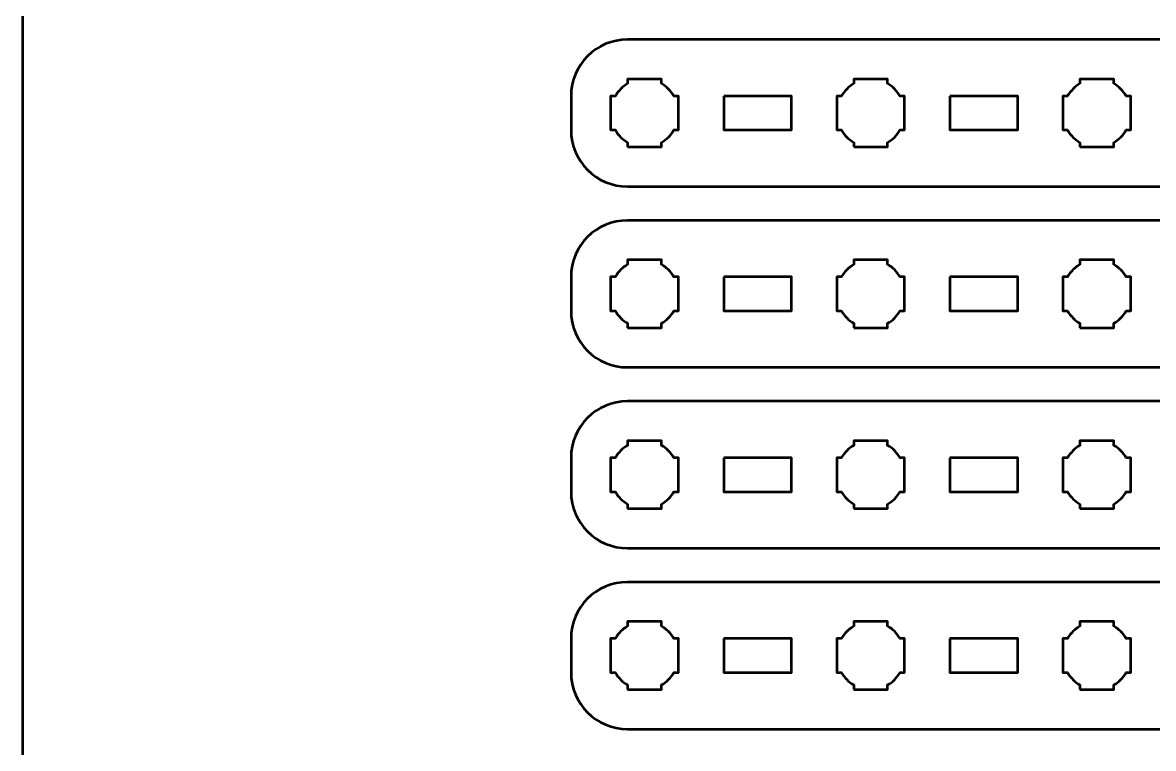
# Model space of a CAD drawing. Header units: centimetres. Extents: x -21 to 0, y -29.7 to 0.
# Drawn here: x -21 to -11, y -23.27 to -16.85 of the extents above; entities that cross this region are included whole.
import ezdxf

# ---------------------------------------------------------------- set-up
doc = ezdxf.new("R2010")
doc.units = ezdxf.units.CM
doc.header["$MEASUREMENT"] = 0
doc.layers.add('Layer 1', color=7, linetype='Continuous')

msp = doc.modelspace()

# ---------------------------------------------------------------- linework, layer by layer
at = {"layer": 'Layer 1', "color": 1, "lineweight": 53}
msp.add_open_spline([(-21.00003, -29.19995), (-21.00003, -29.19995), (-21.00003, -5.89992), (-21.00003, -5.89992), (-21.00003, -5.89992), (-21.00003, -5.81709), (-20.93286, -5.74992), (-20.85003, -5.74992), (-20.85003, -5.74992), (-20.7672, -5.74992), (-20.70003, -5.68275), (-20.70003, -5.59992), (-20.70003, -5.59992), (-20.70003, -5.51709), (-20.7672, -5.44992), (-20.85003, -5.44992), (-20.85003, -5.44992), (-20.93286, -5.44992), (-21.00003, -5.38275), (-21.00003, -5.29992), (-21.00003, -5.29992), (-21.00003, -5.21709), (-20.93286, -5.14992), (-20.85003, -5.14992), (-20.85003, -5.14992), (-20.7672, -5.14992), (-20.70003, -5.08275), (-20.70003, -4.99992), (-20.70003, -4.99992), (-20.70003, -4.91709), (-20.7672, -4.84992), (-20.85003, -4.84992), (-20.85003, -4.84992), (-20.93286, -4.84992), (-21.00003, -4.78275), (-21.00003, -4.69992), (-21.00003, -4.69992), (-21.00003, -4.61709), (-20.93286, -4.54992), (-20.85003, -4.54992), (-20.85003, -4.54992), (-20.7672, -4.54992), (-20.70003, -4.48275), (-20.70003, -4.39992), (-20.70003, -4.39992), (-20.70003, -4.31709), (-20.7672, -4.24992), (-20.85003, -4.24992), (-20.85003, -4.24992), (-20.93286, -4.24992), (-21.00003, -4.18275), (-21.00003, -4.09992), (-21.00003, -4.09992), (-21.00003, -4.01709), (-20.93286, -3.94992), (-20.85003, -3.94992), (-20.85003, -3.94992), (-20.7672, -3.94992), (-20.70003, -3.88275), (-20.70003, -3.79992), (-20.70003, -3.79992), (-20.70003, -3.71709), (-20.7672, -3.64992), (-20.85003, -3.64992), (-20.85003, -3.64992), (-20.93286, -3.64992), (-21.00003, -3.58275), (-21.00003, -3.49992), (-21.00003, -3.49992), (-21.00003, -3.41709), (-20.93286, -3.34992), (-20.85003, -3.34992), (-20.85003, -3.34992), (-20.7672, -3.34992), (-20.70003, -3.28275), (-20.70003, -3.19992), (-20.70003, -3.19992), (-20.70003, -3.11709), (-20.7672, -3.04992), (-20.85003, -3.04992), (-20.85003, -3.04992), (-20.93286, -3.04992), (-21.00003, -2.98275), (-21.00003, -2.89992), (-21.00003, -2.89992), (-21.00003, -2.81709), (-20.93286, -2.74992), (-20.85003, -2.74992), (-20.85003, -2.74992), (-20.7672, -2.74992), (-20.70003, -2.68275), (-20.70003, -2.59992), (-20.70003, -2.59992), (-20.70003, -2.51709), (-20.7672, -2.44992), (-20.85003, -2.44992), (-20.85003, -2.44992), (-20.93286, -2.44992), (-21.00003, -2.38275), (-21.00003, -2.29992), (-21.00003, -2.29992), (-21.00003, -2.21709), (-20.93286, -2.14992), (-20.85003, -2.14992), (-20.85003, -2.14992), (-20.7672, -2.14992), (-20.70003, -2.08275), (-20.70003, -1.99992), (-20.70003, -1.99992), (-20.70003, -1.91709), (-20.7672, -1.84992), (-20.85003, -1.84992), (-20.85003, -1.84992), (-20.93286, -1.84992), (-21.00003, -1.78275), (-21.00003, -1.69992), (-21.00003, -1.69992), (-21.00003, -1.61709), (-20.93286, -1.54992), (-20.85003, -1.54992), (-20.85003, -1.54992), (-20.7672, -1.54992), (-20.70003, -1.48275), (-20.70003, -1.39992), (-20.70003, -1.39992), (-20.70003, -1.31709), (-20.7672, -1.24992), (-20.85003, -1.24992), (-20.85003, -1.24992), (-20.93286, -1.24992), (-21.00003, -1.18275), (-21.00003, -1.09992), (-21.00003, -1.09992), (-21.00003, -1.09992), (-21.00003, -0.49992), (-21.00003, -0.49992), (-21.00003, -0.49992), (-21.00003, -0.22295), (-20.77694, 0.00004), (-20.49994, 0.00004), (-20.49994, 0.00004), (-20.49994, 0.00004), (-0.50008, 0.00004), (-0.50008, 0.00004), (-0.50008, 0.00004), (-0.22294, 0.00004), (0.00002, -0.22295), (0.00002, -0.49992), (0.00002, -0.49992), (0.00002, -0.49992), (0.00002, -29.19995), (0.00002, -29.19995), (0.00002, -29.19995), (0.00002, -29.47695), (-0.22294, -29.70004), (-0.50008, -29.70004), (-0.50008, -29.70004), (-0.50008, -29.70004), (-20.49994, -29.70004), (-20.49994, -29.70004), (-20.49994, -29.70004), (-20.77694, -29.70004), (-21.00003, -29.47695), (-21.00003, -29.19995)], degree=3, knots=[0, 0, 0, 0, 0.02439024, 0.02439024, 0.02439024, 0.02439024, 0.04878049, 0.04878049, 0.04878049, 0.04878049, 0.07317073, 0.07317073, 0.07317073, 0.07317073, 0.09756098, 0.09756098, 0.09756098, 0.09756098, 0.12195122, 0.12195122, 0.12195122, 0.12195122, 0.14634146, 0.14634146, 0.14634146, 0.14634146, 0.17073171, 0.17073171, 0.17073171, 0.17073171, 0.19512195, 0.19512195, 0.19512195, 0.19512195, 0.2195122, 0.2195122, 0.2195122, 0.2195122, 0.24390244, 0.24390244, 0.24390244, 0.24390244, 0.26829268, 0.26829268, 0.26829268, 0.26829268, 0.29268293, 0.29268293, 0.29268293, 0.29268293, 0.31707317, 0.31707317, 0.31707317, 0.31707317, 0.34146341, 0.34146341, 0.34146341, 0.34146341, 0.36585366, 0.36585366, 0.36585366, 0.36585366, 0.3902439, 0.3902439, 0.3902439, 0.3902439, 0.41463415, 0.41463415, 0.41463415, 0.41463415, 0.43902439, 0.43902439, 0.43902439, 0.43902439, 0.46341463, 0.46341463, 0.46341463, 0.46341463, 0.48780488, 0.48780488, 0.48780488, 0.48780488, 0.51219512, 0.51219512, 0.51219512, 0.51219512, 0.53658537, 0.53658537, 0.53658537, 0.53658537, 0.56097561, 0.56097561, 0.56097561, 0.56097561, 0.58536585, 0.58536585, 0.58536585, 0.58536585, 0.6097561, 0.6097561, 0.6097561, 0.6097561, 0.63414634, 0.63414634, 0.63414634, 0.63414634, 0.65853659, 0.65853659, 0.65853659, 0.65853659, 0.68292683, 0.68292683, 0.68292683, 0.68292683, 0.70731707, 0.70731707, 0.70731707, 0.70731707, 0.73170732, 0.73170732, 0.73170732, 0.73170732, 0.75609756, 0.75609756, 0.75609756, 0.75609756, 0.7804878, 0.7804878, 0.7804878, 0.7804878, 0.80487805, 0.80487805, 0.80487805, 0.80487805, 0.82926829, 0.82926829, 0.82926829, 0.82926829, 0.85365854, 0.85365854, 0.85365854, 0.85365854, 0.87804878, 0.87804878, 0.87804878, 0.87804878, 0.90243902, 0.90243902, 0.90243902, 0.90243902, 0.92682927, 0.92682927, 0.92682927, 0.92682927, 0.95121951, 0.95121951, 0.95121951, 0.95121951, 0.97560976, 0.97560976, 0.97560976, 0.97560976, 1, 1, 1, 1], dxfattribs=at)
at = {"layer": 'Layer 1', "color": 3, "lineweight": 53}
for points in [[(-15.64994, -17), (-15.64994, -17), (-1.35006, -17), (-1.35006, -17), (-1.35006, -17), (-1.07292, -17), (-0.84996, -17.22309), (-0.84996, -17.50009), (-0.84996, -17.50009), (-0.84996, -17.50009), (-0.84996, -17.8001), (-0.84996, -17.8001), (-0.84996, -17.8001), (-0.84996, -18.07706), (-1.07292, -18.30002), (-1.35006, -18.30002), (-1.35006, -18.30002), (-1.35006, -18.30002), (-15.64994, -18.30002), (-15.64994, -18.30002), (-15.64994, -18.30002), (-15.92694, -18.30002), (-16.15004, -18.07706), (-16.15004, -17.8001), (-16.15004, -17.8001), (-16.15004, -17.8001), (-16.15004, -17.50009), (-16.15004, -17.50009), (-16.15004, -17.50009), (-16.15004, -17.22309), (-15.92694, -17), (-15.64994, -17)], [(-15.64994, -18.6), (-15.64994, -18.6), (-1.35006, -18.6), (-1.35006, -18.6), (-1.35006, -18.6), (-1.07292, -18.6), (-0.84996, -18.82309), (-0.84996, -19.10009), (-0.84996, -19.10009), (-0.84996, -19.10009), (-0.84996, -19.4001), (-0.84996, -19.4001), (-0.84996, -19.4001), (-0.84996, -19.67706), (-1.07292, -19.90002), (-1.35006, -19.90002), (-1.35006, -19.90002), (-1.35006, -19.90002), (-15.64994, -19.90002), (-15.64994, -19.90002), (-15.64994, -19.90002), (-15.92694, -19.90002), (-16.15004, -19.67706), (-16.15004, -19.4001), (-16.15004, -19.4001), (-16.15004, -19.4001), (-16.15004, -19.10009), (-16.15004, -19.10009), (-16.15004, -19.10009), (-16.15004, -18.82309), (-15.92694, -18.6), (-15.64994, -18.6)], [(-15.64994, -20.2), (-15.64994, -20.2), (-1.35006, -20.2), (-1.35006, -20.2), (-1.35006, -20.2), (-1.07292, -20.2), (-0.84996, -20.42309), (-0.84996, -20.70009), (-0.84996, -20.70009), (-0.84996, -20.70009), (-0.84996, -21.0001), (-0.84996, -21.0001), (-0.84996, -21.0001), (-0.84996, -21.27706), (-1.07292, -21.50002), (-1.35006, -21.50002), (-1.35006, -21.50002), (-1.35006, -21.50002), (-15.64994, -21.50002), (-15.64994, -21.50002), (-15.64994, -21.50002), (-15.92694, -21.50002), (-16.15004, -21.27706), (-16.15004, -21.0001), (-16.15004, -21.0001), (-16.15004, -21.0001), (-16.15004, -20.70009), (-16.15004, -20.70009), (-16.15004, -20.70009), (-16.15004, -20.42309), (-15.92694, -20.2), (-15.64994, -20.2)], [(-15.64994, -21.8), (-15.64994, -21.8), (-1.35006, -21.8), (-1.35006, -21.8), (-1.35006, -21.8), (-1.07292, -21.8), (-0.84996, -22.02309), (-0.84996, -22.30009), (-0.84996, -22.30009), (-0.84996, -22.30009), (-0.84996, -22.6001), (-0.84996, -22.6001), (-0.84996, -22.6001), (-0.84996, -22.87706), (-1.07292, -23.10002), (-1.35006, -23.10002), (-1.35006, -23.10002), (-1.35006, -23.10002), (-15.64994, -23.10002), (-15.64994, -23.10002), (-15.64994, -23.10002), (-15.92694, -23.10002), (-16.15004, -22.87706), (-16.15004, -22.6001), (-16.15004, -22.6001), (-16.15004, -22.6001), (-16.15004, -22.30009), (-16.15004, -22.30009), (-16.15004, -22.30009), (-16.15004, -22.02309), (-15.92694, -21.8), (-15.64994, -21.8)]]:
    msp.add_open_spline(points, degree=3, knots=[0, 0, 0, 0, 0.125, 0.125, 0.125, 0.125, 0.25, 0.25, 0.25, 0.25, 0.375, 0.375, 0.375, 0.375, 0.5, 0.5, 0.5, 0.5, 0.625, 0.625, 0.625, 0.625, 0.75, 0.75, 0.75, 0.75, 0.875, 0.875, 0.875, 0.875, 1, 1, 1, 1], dxfattribs=at)
at = {"layer": 'Layer 1', "lineweight": 53}
for points, knots in [([(-15.64994, -17.95003), (-15.64994, -17.95003), (-15.64994, -17.90992), (-15.64994, -17.90992), (-15.64994, -17.90992), (-15.69555, -17.8836), (-15.73348, -17.84557), (-15.7598, -17.8001), (-15.7598, -17.8001), (-15.7598, -17.8001), (-15.80001, -17.8001), (-15.80001, -17.8001), (-15.80001, -17.8001), (-15.80001, -17.8001), (-15.80001, -17.65002), (-15.80001, -17.65002), (-15.80001, -17.65002), (-15.80001, -17.65002), (-15.80001, -17.50009), (-15.80001, -17.50009), (-15.80001, -17.50009), (-15.80001, -17.50009), (-15.7598, -17.50009), (-15.7598, -17.50009), (-15.7598, -17.50009), (-15.73348, -17.45448), (-15.69555, -17.41656), (-15.64994, -17.39024), (-15.64994, -17.39024), (-15.64994, -17.39024), (-15.64994, -17.35002), (-15.64994, -17.35002), (-15.64994, -17.35002), (-15.64994, -17.35002), (-15.50001, -17.35002), (-15.50001, -17.35002), (-15.50001, -17.35002), (-15.50001, -17.35002), (-15.34994, -17.35002), (-15.34994, -17.35002), (-15.34994, -17.35002), (-15.34994, -17.35002), (-15.34994, -17.39024), (-15.34994, -17.39024), (-15.34994, -17.39024), (-15.30447, -17.41656), (-15.26644, -17.45448), (-15.24012, -17.50009), (-15.24012, -17.50009), (-15.24012, -17.50009), (-15.20001, -17.50009), (-15.20001, -17.50009), (-15.20001, -17.50009), (-15.20001, -17.50009), (-15.20001, -17.65002), (-15.20001, -17.65002), (-15.20001, -17.65002), (-15.20001, -17.65002), (-15.20001, -17.8001), (-15.20001, -17.8001), (-15.20001, -17.8001), (-15.20001, -17.8001), (-15.24012, -17.8001), (-15.24012, -17.8001), (-15.24012, -17.8001), (-15.26644, -17.84557), (-15.30447, -17.8836), (-15.34994, -17.90992), (-15.34994, -17.90992), (-15.34994, -17.90992), (-15.34994, -17.95003), (-15.34994, -17.95003), (-15.34994, -17.95003), (-15.34994, -17.95003), (-15.50001, -17.95003), (-15.50001, -17.95003), (-15.50001, -17.95003), (-15.50001, -17.95003), (-15.64994, -17.95003), (-15.64994, -17.95003)], [0, 0, 0, 0, 0.05, 0.05, 0.05, 0.05, 0.1, 0.1, 0.1, 0.1, 0.15, 0.15, 0.15, 0.15, 0.2, 0.2, 0.2, 0.2, 0.25, 0.25, 0.25, 0.25, 0.3, 0.3, 0.3, 0.3, 0.35, 0.35, 0.35, 0.35, 0.4, 0.4, 0.4, 0.4, 0.45, 0.45, 0.45, 0.45, 0.5, 0.5, 0.5, 0.5, 0.55, 0.55, 0.55, 0.55, 0.6, 0.6, 0.6, 0.6, 0.65, 0.65, 0.65, 0.65, 0.7, 0.7, 0.7, 0.7, 0.75, 0.75, 0.75, 0.75, 0.8, 0.8, 0.8, 0.8, 0.85, 0.85, 0.85, 0.85, 0.9, 0.9, 0.9, 0.9, 0.95, 0.95, 0.95, 0.95, 1, 1, 1, 1]), ([(-13.65001, -17.95003), (-13.65001, -17.95003), (-13.65001, -17.90992), (-13.65001, -17.90992), (-13.65001, -17.90992), (-13.69548, -17.8836), (-13.73351, -17.84557), (-13.75983, -17.8001), (-13.75983, -17.8001), (-13.75983, -17.8001), (-13.79994, -17.8001), (-13.79994, -17.8001), (-13.79994, -17.8001), (-13.79994, -17.8001), (-13.79994, -17.65002), (-13.79994, -17.65002), (-13.79994, -17.65002), (-13.79994, -17.65002), (-13.79994, -17.50009), (-13.79994, -17.50009), (-13.79994, -17.50009), (-13.79994, -17.50009), (-13.75983, -17.50009), (-13.75983, -17.50009), (-13.75983, -17.50009), (-13.73351, -17.45448), (-13.69548, -17.41656), (-13.65001, -17.39024), (-13.65001, -17.39024), (-13.65001, -17.39024), (-13.65001, -17.35002), (-13.65001, -17.35002), (-13.65001, -17.35002), (-13.65001, -17.35002), (-13.49994, -17.35002), (-13.49994, -17.35002), (-13.49994, -17.35002), (-13.49994, -17.35002), (-13.35001, -17.35002), (-13.35001, -17.35002), (-13.35001, -17.35002), (-13.35001, -17.35002), (-13.35001, -17.39024), (-13.35001, -17.39024), (-13.35001, -17.39024), (-13.30453, -17.41656), (-13.2665, -17.45448), (-13.24019, -17.50009), (-13.24019, -17.50009), (-13.24019, -17.50009), (-13.19993, -17.50009), (-13.19993, -17.50009), (-13.19993, -17.50009), (-13.19993, -17.50009), (-13.19993, -17.65002), (-13.19993, -17.65002), (-13.19993, -17.65002), (-13.19993, -17.65002), (-13.19993, -17.8001), (-13.19993, -17.8001), (-13.19993, -17.8001), (-13.19993, -17.8001), (-13.24019, -17.8001), (-13.24019, -17.8001), (-13.24019, -17.8001), (-13.2665, -17.84557), (-13.30453, -17.8836), (-13.35001, -17.90992), (-13.35001, -17.90992), (-13.35001, -17.90992), (-13.35001, -17.95003), (-13.35001, -17.95003), (-13.35001, -17.95003), (-13.35001, -17.95003), (-13.49994, -17.95003), (-13.49994, -17.95003), (-13.49994, -17.95003), (-13.49994, -17.95003), (-13.65001, -17.95003), (-13.65001, -17.95003)], [0, 0, 0, 0, 0.05, 0.05, 0.05, 0.05, 0.1, 0.1, 0.1, 0.1, 0.15, 0.15, 0.15, 0.15, 0.2, 0.2, 0.2, 0.2, 0.25, 0.25, 0.25, 0.25, 0.3, 0.3, 0.3, 0.3, 0.35, 0.35, 0.35, 0.35, 0.4, 0.4, 0.4, 0.4, 0.45, 0.45, 0.45, 0.45, 0.5, 0.5, 0.5, 0.5, 0.55, 0.55, 0.55, 0.55, 0.6, 0.6, 0.6, 0.6, 0.65, 0.65, 0.65, 0.65, 0.7, 0.7, 0.7, 0.7, 0.75, 0.75, 0.75, 0.75, 0.8, 0.8, 0.8, 0.8, 0.85, 0.85, 0.85, 0.85, 0.9, 0.9, 0.9, 0.9, 0.95, 0.95, 0.95, 0.95, 1, 1, 1, 1]), ([(-11.65008, -17.95003), (-11.65008, -17.95003), (-11.65008, -17.90992), (-11.65008, -17.90992), (-11.65008, -17.90992), (-11.69555, -17.8836), (-11.73344, -17.84557), (-11.7599, -17.8001), (-11.7599, -17.8001), (-11.7599, -17.8001), (-11.80001, -17.8001), (-11.80001, -17.8001), (-11.80001, -17.8001), (-11.80001, -17.8001), (-11.80001, -17.65002), (-11.80001, -17.65002), (-11.80001, -17.65002), (-11.80001, -17.65002), (-11.80001, -17.50009), (-11.80001, -17.50009), (-11.80001, -17.50009), (-11.80001, -17.50009), (-11.7599, -17.50009), (-11.7599, -17.50009), (-11.7599, -17.50009), (-11.73344, -17.45448), (-11.69555, -17.41656), (-11.65008, -17.39024), (-11.65008, -17.39024), (-11.65008, -17.39024), (-11.65008, -17.35002), (-11.65008, -17.35002), (-11.65008, -17.35002), (-11.65008, -17.35002), (-11.5, -17.35002), (-11.5, -17.35002), (-11.5, -17.35002), (-11.5, -17.35002), (-11.35007, -17.35002), (-11.35007, -17.35002), (-11.35007, -17.35002), (-11.35007, -17.35002), (-11.35007, -17.39024), (-11.35007, -17.39024), (-11.35007, -17.39024), (-11.30446, -17.41656), (-11.26654, -17.45448), (-11.24022, -17.50009), (-11.24022, -17.50009), (-11.24022, -17.50009), (-11.2, -17.50009), (-11.2, -17.50009), (-11.2, -17.50009), (-11.2, -17.50009), (-11.2, -17.65002), (-11.2, -17.65002), (-11.2, -17.65002), (-11.2, -17.65002), (-11.2, -17.8001), (-11.2, -17.8001), (-11.2, -17.8001), (-11.2, -17.8001), (-11.24022, -17.8001), (-11.24022, -17.8001), (-11.24022, -17.8001), (-11.26654, -17.84557), (-11.30446, -17.8836), (-11.35007, -17.90992), (-11.35007, -17.90992), (-11.35007, -17.90992), (-11.35007, -17.95003), (-11.35007, -17.95003), (-11.35007, -17.95003), (-11.35007, -17.95003), (-11.5, -17.95003), (-11.5, -17.95003), (-11.5, -17.95003), (-11.5, -17.95003), (-11.65008, -17.95003), (-11.65008, -17.95003)], [0, 0, 0, 0, 0.05, 0.05, 0.05, 0.05, 0.1, 0.1, 0.1, 0.1, 0.15, 0.15, 0.15, 0.15, 0.2, 0.2, 0.2, 0.2, 0.25, 0.25, 0.25, 0.25, 0.3, 0.3, 0.3, 0.3, 0.35, 0.35, 0.35, 0.35, 0.4, 0.4, 0.4, 0.4, 0.45, 0.45, 0.45, 0.45, 0.5, 0.5, 0.5, 0.5, 0.55, 0.55, 0.55, 0.55, 0.6, 0.6, 0.6, 0.6, 0.65, 0.65, 0.65, 0.65, 0.7, 0.7, 0.7, 0.7, 0.75, 0.75, 0.75, 0.75, 0.8, 0.8, 0.8, 0.8, 0.85, 0.85, 0.85, 0.85, 0.9, 0.9, 0.9, 0.9, 0.95, 0.95, 0.95, 0.95, 1, 1, 1, 1]), ([(-14.79999, -17.50009), (-14.79999, -17.50009), (-14.19999, -17.50009), (-14.19999, -17.50009), (-14.19999, -17.50009), (-14.19999, -17.50009), (-14.19999, -17.8001), (-14.19999, -17.8001), (-14.19999, -17.8001), (-14.19999, -17.8001), (-14.79999, -17.8001), (-14.79999, -17.8001), (-14.79999, -17.8001), (-14.79999, -17.8001), (-14.79999, -17.50009), (-14.79999, -17.50009)], [0, 0, 0, 0, 0.25, 0.25, 0.25, 0.25, 0.5, 0.5, 0.5, 0.5, 0.75, 0.75, 0.75, 0.75, 1, 1, 1, 1]), ([(-12.80003, -17.50009), (-12.80003, -17.50009), (-12.20002, -17.50009), (-12.20002, -17.50009), (-12.20002, -17.50009), (-12.20002, -17.50009), (-12.20002, -17.8001), (-12.20002, -17.8001), (-12.20002, -17.8001), (-12.20002, -17.8001), (-12.80003, -17.8001), (-12.80003, -17.8001), (-12.80003, -17.8001), (-12.80003, -17.8001), (-12.80003, -17.50009), (-12.80003, -17.50009)], [0, 0, 0, 0, 0.25, 0.25, 0.25, 0.25, 0.5, 0.5, 0.5, 0.5, 0.75, 0.75, 0.75, 0.75, 1, 1, 1, 1]), ([(-15.64994, -19.55003), (-15.64994, -19.55003), (-15.64994, -19.50992), (-15.64994, -19.50992), (-15.64994, -19.50992), (-15.69555, -19.4836), (-15.73348, -19.44557), (-15.7598, -19.4001), (-15.7598, -19.4001), (-15.7598, -19.4001), (-15.80001, -19.4001), (-15.80001, -19.4001), (-15.80001, -19.4001), (-15.80001, -19.4001), (-15.80001, -19.25002), (-15.80001, -19.25002), (-15.80001, -19.25002), (-15.80001, -19.25002), (-15.80001, -19.10009), (-15.80001, -19.10009), (-15.80001, -19.10009), (-15.80001, -19.10009), (-15.7598, -19.10009), (-15.7598, -19.10009), (-15.7598, -19.10009), (-15.73348, -19.05448), (-15.69555, -19.01656), (-15.64994, -18.99024), (-15.64994, -18.99024), (-15.64994, -18.99024), (-15.64994, -18.95002), (-15.64994, -18.95002), (-15.64994, -18.95002), (-15.64994, -18.95002), (-15.50001, -18.95002), (-15.50001, -18.95002), (-15.50001, -18.95002), (-15.50001, -18.95002), (-15.34994, -18.95002), (-15.34994, -18.95002), (-15.34994, -18.95002), (-15.34994, -18.95002), (-15.34994, -18.99024), (-15.34994, -18.99024), (-15.34994, -18.99024), (-15.30447, -19.01656), (-15.26644, -19.05448), (-15.24012, -19.10009), (-15.24012, -19.10009), (-15.24012, -19.10009), (-15.20001, -19.10009), (-15.20001, -19.10009), (-15.20001, -19.10009), (-15.20001, -19.10009), (-15.20001, -19.25002), (-15.20001, -19.25002), (-15.20001, -19.25002), (-15.20001, -19.25002), (-15.20001, -19.4001), (-15.20001, -19.4001), (-15.20001, -19.4001), (-15.20001, -19.4001), (-15.24012, -19.4001), (-15.24012, -19.4001), (-15.24012, -19.4001), (-15.26644, -19.44557), (-15.30447, -19.4836), (-15.34994, -19.50992), (-15.34994, -19.50992), (-15.34994, -19.50992), (-15.34994, -19.55003), (-15.34994, -19.55003), (-15.34994, -19.55003), (-15.34994, -19.55003), (-15.50001, -19.55003), (-15.50001, -19.55003), (-15.50001, -19.55003), (-15.50001, -19.55003), (-15.64994, -19.55003), (-15.64994, -19.55003)], [0, 0, 0, 0, 0.05, 0.05, 0.05, 0.05, 0.1, 0.1, 0.1, 0.1, 0.15, 0.15, 0.15, 0.15, 0.2, 0.2, 0.2, 0.2, 0.25, 0.25, 0.25, 0.25, 0.3, 0.3, 0.3, 0.3, 0.35, 0.35, 0.35, 0.35, 0.4, 0.4, 0.4, 0.4, 0.45, 0.45, 0.45, 0.45, 0.5, 0.5, 0.5, 0.5, 0.55, 0.55, 0.55, 0.55, 0.6, 0.6, 0.6, 0.6, 0.65, 0.65, 0.65, 0.65, 0.7, 0.7, 0.7, 0.7, 0.75, 0.75, 0.75, 0.75, 0.8, 0.8, 0.8, 0.8, 0.85, 0.85, 0.85, 0.85, 0.9, 0.9, 0.9, 0.9, 0.95, 0.95, 0.95, 0.95, 1, 1, 1, 1]), ([(-13.65001, -19.55003), (-13.65001, -19.55003), (-13.65001, -19.50992), (-13.65001, -19.50992), (-13.65001, -19.50992), (-13.69548, -19.4836), (-13.73351, -19.44557), (-13.75983, -19.4001), (-13.75983, -19.4001), (-13.75983, -19.4001), (-13.79994, -19.4001), (-13.79994, -19.4001), (-13.79994, -19.4001), (-13.79994, -19.4001), (-13.79994, -19.25002), (-13.79994, -19.25002), (-13.79994, -19.25002), (-13.79994, -19.25002), (-13.79994, -19.10009), (-13.79994, -19.10009), (-13.79994, -19.10009), (-13.79994, -19.10009), (-13.75983, -19.10009), (-13.75983, -19.10009), (-13.75983, -19.10009), (-13.73351, -19.05448), (-13.69548, -19.01656), (-13.65001, -18.99024), (-13.65001, -18.99024), (-13.65001, -18.99024), (-13.65001, -18.95002), (-13.65001, -18.95002), (-13.65001, -18.95002), (-13.65001, -18.95002), (-13.49994, -18.95002), (-13.49994, -18.95002), (-13.49994, -18.95002), (-13.49994, -18.95002), (-13.35001, -18.95002), (-13.35001, -18.95002), (-13.35001, -18.95002), (-13.35001, -18.95002), (-13.35001, -18.99024), (-13.35001, -18.99024), (-13.35001, -18.99024), (-13.30453, -19.01656), (-13.2665, -19.05448), (-13.24019, -19.10009), (-13.24019, -19.10009), (-13.24019, -19.10009), (-13.19993, -19.10009), (-13.19993, -19.10009), (-13.19993, -19.10009), (-13.19993, -19.10009), (-13.19993, -19.25002), (-13.19993, -19.25002), (-13.19993, -19.25002), (-13.19993, -19.25002), (-13.19993, -19.4001), (-13.19993, -19.4001), (-13.19993, -19.4001), (-13.19993, -19.4001), (-13.24019, -19.4001), (-13.24019, -19.4001), (-13.24019, -19.4001), (-13.2665, -19.44557), (-13.30453, -19.4836), (-13.35001, -19.50992), (-13.35001, -19.50992), (-13.35001, -19.50992), (-13.35001, -19.55003), (-13.35001, -19.55003), (-13.35001, -19.55003), (-13.35001, -19.55003), (-13.49994, -19.55003), (-13.49994, -19.55003), (-13.49994, -19.55003), (-13.49994, -19.55003), (-13.65001, -19.55003), (-13.65001, -19.55003)], [0, 0, 0, 0, 0.05, 0.05, 0.05, 0.05, 0.1, 0.1, 0.1, 0.1, 0.15, 0.15, 0.15, 0.15, 0.2, 0.2, 0.2, 0.2, 0.25, 0.25, 0.25, 0.25, 0.3, 0.3, 0.3, 0.3, 0.35, 0.35, 0.35, 0.35, 0.4, 0.4, 0.4, 0.4, 0.45, 0.45, 0.45, 0.45, 0.5, 0.5, 0.5, 0.5, 0.55, 0.55, 0.55, 0.55, 0.6, 0.6, 0.6, 0.6, 0.65, 0.65, 0.65, 0.65, 0.7, 0.7, 0.7, 0.7, 0.75, 0.75, 0.75, 0.75, 0.8, 0.8, 0.8, 0.8, 0.85, 0.85, 0.85, 0.85, 0.9, 0.9, 0.9, 0.9, 0.95, 0.95, 0.95, 0.95, 1, 1, 1, 1]), ([(-11.65008, -19.55003), (-11.65008, -19.55003), (-11.65008, -19.50992), (-11.65008, -19.50992), (-11.65008, -19.50992), (-11.69555, -19.4836), (-11.73344, -19.44557), (-11.7599, -19.4001), (-11.7599, -19.4001), (-11.7599, -19.4001), (-11.80001, -19.4001), (-11.80001, -19.4001), (-11.80001, -19.4001), (-11.80001, -19.4001), (-11.80001, -19.25002), (-11.80001, -19.25002), (-11.80001, -19.25002), (-11.80001, -19.25002), (-11.80001, -19.10009), (-11.80001, -19.10009), (-11.80001, -19.10009), (-11.80001, -19.10009), (-11.7599, -19.10009), (-11.7599, -19.10009), (-11.7599, -19.10009), (-11.73344, -19.05448), (-11.69555, -19.01656), (-11.65008, -18.99024), (-11.65008, -18.99024), (-11.65008, -18.99024), (-11.65008, -18.95002), (-11.65008, -18.95002), (-11.65008, -18.95002), (-11.65008, -18.95002), (-11.5, -18.95002), (-11.5, -18.95002), (-11.5, -18.95002), (-11.5, -18.95002), (-11.35007, -18.95002), (-11.35007, -18.95002), (-11.35007, -18.95002), (-11.35007, -18.95002), (-11.35007, -18.99024), (-11.35007, -18.99024), (-11.35007, -18.99024), (-11.30446, -19.01656), (-11.26654, -19.05448), (-11.24022, -19.10009), (-11.24022, -19.10009), (-11.24022, -19.10009), (-11.2, -19.10009), (-11.2, -19.10009), (-11.2, -19.10009), (-11.2, -19.10009), (-11.2, -19.25002), (-11.2, -19.25002), (-11.2, -19.25002), (-11.2, -19.25002), (-11.2, -19.4001), (-11.2, -19.4001), (-11.2, -19.4001), (-11.2, -19.4001), (-11.24022, -19.4001), (-11.24022, -19.4001), (-11.24022, -19.4001), (-11.26654, -19.44557), (-11.30446, -19.4836), (-11.35007, -19.50992), (-11.35007, -19.50992), (-11.35007, -19.50992), (-11.35007, -19.55003), (-11.35007, -19.55003), (-11.35007, -19.55003), (-11.35007, -19.55003), (-11.5, -19.55003), (-11.5, -19.55003), (-11.5, -19.55003), (-11.5, -19.55003), (-11.65008, -19.55003), (-11.65008, -19.55003)], [0, 0, 0, 0, 0.05, 0.05, 0.05, 0.05, 0.1, 0.1, 0.1, 0.1, 0.15, 0.15, 0.15, 0.15, 0.2, 0.2, 0.2, 0.2, 0.25, 0.25, 0.25, 0.25, 0.3, 0.3, 0.3, 0.3, 0.35, 0.35, 0.35, 0.35, 0.4, 0.4, 0.4, 0.4, 0.45, 0.45, 0.45, 0.45, 0.5, 0.5, 0.5, 0.5, 0.55, 0.55, 0.55, 0.55, 0.6, 0.6, 0.6, 0.6, 0.65, 0.65, 0.65, 0.65, 0.7, 0.7, 0.7, 0.7, 0.75, 0.75, 0.75, 0.75, 0.8, 0.8, 0.8, 0.8, 0.85, 0.85, 0.85, 0.85, 0.9, 0.9, 0.9, 0.9, 0.95, 0.95, 0.95, 0.95, 1, 1, 1, 1]), ([(-14.79999, -19.10009), (-14.79999, -19.10009), (-14.19999, -19.10009), (-14.19999, -19.10009), (-14.19999, -19.10009), (-14.19999, -19.10009), (-14.19999, -19.4001), (-14.19999, -19.4001), (-14.19999, -19.4001), (-14.19999, -19.4001), (-14.79999, -19.4001), (-14.79999, -19.4001), (-14.79999, -19.4001), (-14.79999, -19.4001), (-14.79999, -19.10009), (-14.79999, -19.10009)], [0, 0, 0, 0, 0.25, 0.25, 0.25, 0.25, 0.5, 0.5, 0.5, 0.5, 0.75, 0.75, 0.75, 0.75, 1, 1, 1, 1]), ([(-12.80003, -19.10009), (-12.80003, -19.10009), (-12.20002, -19.10009), (-12.20002, -19.10009), (-12.20002, -19.10009), (-12.20002, -19.10009), (-12.20002, -19.4001), (-12.20002, -19.4001), (-12.20002, -19.4001), (-12.20002, -19.4001), (-12.80003, -19.4001), (-12.80003, -19.4001), (-12.80003, -19.4001), (-12.80003, -19.4001), (-12.80003, -19.10009), (-12.80003, -19.10009)], [0, 0, 0, 0, 0.25, 0.25, 0.25, 0.25, 0.5, 0.5, 0.5, 0.5, 0.75, 0.75, 0.75, 0.75, 1, 1, 1, 1]), ([(-15.64994, -21.15003), (-15.64994, -21.15003), (-15.64994, -21.10992), (-15.64994, -21.10992), (-15.64994, -21.10992), (-15.69555, -21.0836), (-15.73348, -21.04557), (-15.7598, -21.0001), (-15.7598, -21.0001), (-15.7598, -21.0001), (-15.80001, -21.0001), (-15.80001, -21.0001), (-15.80001, -21.0001), (-15.80001, -21.0001), (-15.80001, -20.85002), (-15.80001, -20.85002), (-15.80001, -20.85002), (-15.80001, -20.85002), (-15.80001, -20.70009), (-15.80001, -20.70009), (-15.80001, -20.70009), (-15.80001, -20.70009), (-15.7598, -20.70009), (-15.7598, -20.70009), (-15.7598, -20.70009), (-15.73348, -20.65448), (-15.69555, -20.61656), (-15.64994, -20.59024), (-15.64994, -20.59024), (-15.64994, -20.59024), (-15.64994, -20.55002), (-15.64994, -20.55002), (-15.64994, -20.55002), (-15.64994, -20.55002), (-15.50001, -20.55002), (-15.50001, -20.55002), (-15.50001, -20.55002), (-15.50001, -20.55002), (-15.34994, -20.55002), (-15.34994, -20.55002), (-15.34994, -20.55002), (-15.34994, -20.55002), (-15.34994, -20.59024), (-15.34994, -20.59024), (-15.34994, -20.59024), (-15.30447, -20.61656), (-15.26644, -20.65448), (-15.24012, -20.70009), (-15.24012, -20.70009), (-15.24012, -20.70009), (-15.20001, -20.70009), (-15.20001, -20.70009), (-15.20001, -20.70009), (-15.20001, -20.70009), (-15.20001, -20.85002), (-15.20001, -20.85002), (-15.20001, -20.85002), (-15.20001, -20.85002), (-15.20001, -21.0001), (-15.20001, -21.0001), (-15.20001, -21.0001), (-15.20001, -21.0001), (-15.24012, -21.0001), (-15.24012, -21.0001), (-15.24012, -21.0001), (-15.26644, -21.04557), (-15.30447, -21.0836), (-15.34994, -21.10992), (-15.34994, -21.10992), (-15.34994, -21.10992), (-15.34994, -21.15003), (-15.34994, -21.15003), (-15.34994, -21.15003), (-15.34994, -21.15003), (-15.50001, -21.15003), (-15.50001, -21.15003), (-15.50001, -21.15003), (-15.50001, -21.15003), (-15.64994, -21.15003), (-15.64994, -21.15003)], [0, 0, 0, 0, 0.05, 0.05, 0.05, 0.05, 0.1, 0.1, 0.1, 0.1, 0.15, 0.15, 0.15, 0.15, 0.2, 0.2, 0.2, 0.2, 0.25, 0.25, 0.25, 0.25, 0.3, 0.3, 0.3, 0.3, 0.35, 0.35, 0.35, 0.35, 0.4, 0.4, 0.4, 0.4, 0.45, 0.45, 0.45, 0.45, 0.5, 0.5, 0.5, 0.5, 0.55, 0.55, 0.55, 0.55, 0.6, 0.6, 0.6, 0.6, 0.65, 0.65, 0.65, 0.65, 0.7, 0.7, 0.7, 0.7, 0.75, 0.75, 0.75, 0.75, 0.8, 0.8, 0.8, 0.8, 0.85, 0.85, 0.85, 0.85, 0.9, 0.9, 0.9, 0.9, 0.95, 0.95, 0.95, 0.95, 1, 1, 1, 1]), ([(-13.65001, -21.15003), (-13.65001, -21.15003), (-13.65001, -21.10992), (-13.65001, -21.10992), (-13.65001, -21.10992), (-13.69548, -21.0836), (-13.73351, -21.04557), (-13.75983, -21.0001), (-13.75983, -21.0001), (-13.75983, -21.0001), (-13.79994, -21.0001), (-13.79994, -21.0001), (-13.79994, -21.0001), (-13.79994, -21.0001), (-13.79994, -20.85002), (-13.79994, -20.85002), (-13.79994, -20.85002), (-13.79994, -20.85002), (-13.79994, -20.70009), (-13.79994, -20.70009), (-13.79994, -20.70009), (-13.79994, -20.70009), (-13.75983, -20.70009), (-13.75983, -20.70009), (-13.75983, -20.70009), (-13.73351, -20.65448), (-13.69548, -20.61656), (-13.65001, -20.59024), (-13.65001, -20.59024), (-13.65001, -20.59024), (-13.65001, -20.55002), (-13.65001, -20.55002), (-13.65001, -20.55002), (-13.65001, -20.55002), (-13.49994, -20.55002), (-13.49994, -20.55002), (-13.49994, -20.55002), (-13.49994, -20.55002), (-13.35001, -20.55002), (-13.35001, -20.55002), (-13.35001, -20.55002), (-13.35001, -20.55002), (-13.35001, -20.59024), (-13.35001, -20.59024), (-13.35001, -20.59024), (-13.30453, -20.61656), (-13.2665, -20.65448), (-13.24019, -20.70009), (-13.24019, -20.70009), (-13.24019, -20.70009), (-13.19993, -20.70009), (-13.19993, -20.70009), (-13.19993, -20.70009), (-13.19993, -20.70009), (-13.19993, -20.85002), (-13.19993, -20.85002), (-13.19993, -20.85002), (-13.19993, -20.85002), (-13.19993, -21.0001), (-13.19993, -21.0001), (-13.19993, -21.0001), (-13.19993, -21.0001), (-13.24019, -21.0001), (-13.24019, -21.0001), (-13.24019, -21.0001), (-13.2665, -21.04557), (-13.30453, -21.0836), (-13.35001, -21.10992), (-13.35001, -21.10992), (-13.35001, -21.10992), (-13.35001, -21.15003), (-13.35001, -21.15003), (-13.35001, -21.15003), (-13.35001, -21.15003), (-13.49994, -21.15003), (-13.49994, -21.15003), (-13.49994, -21.15003), (-13.49994, -21.15003), (-13.65001, -21.15003), (-13.65001, -21.15003)], [0, 0, 0, 0, 0.05, 0.05, 0.05, 0.05, 0.1, 0.1, 0.1, 0.1, 0.15, 0.15, 0.15, 0.15, 0.2, 0.2, 0.2, 0.2, 0.25, 0.25, 0.25, 0.25, 0.3, 0.3, 0.3, 0.3, 0.35, 0.35, 0.35, 0.35, 0.4, 0.4, 0.4, 0.4, 0.45, 0.45, 0.45, 0.45, 0.5, 0.5, 0.5, 0.5, 0.55, 0.55, 0.55, 0.55, 0.6, 0.6, 0.6, 0.6, 0.65, 0.65, 0.65, 0.65, 0.7, 0.7, 0.7, 0.7, 0.75, 0.75, 0.75, 0.75, 0.8, 0.8, 0.8, 0.8, 0.85, 0.85, 0.85, 0.85, 0.9, 0.9, 0.9, 0.9, 0.95, 0.95, 0.95, 0.95, 1, 1, 1, 1]), ([(-11.65008, -21.15003), (-11.65008, -21.15003), (-11.65008, -21.10992), (-11.65008, -21.10992), (-11.65008, -21.10992), (-11.69555, -21.0836), (-11.73344, -21.04557), (-11.7599, -21.0001), (-11.7599, -21.0001), (-11.7599, -21.0001), (-11.80001, -21.0001), (-11.80001, -21.0001), (-11.80001, -21.0001), (-11.80001, -21.0001), (-11.80001, -20.85002), (-11.80001, -20.85002), (-11.80001, -20.85002), (-11.80001, -20.85002), (-11.80001, -20.70009), (-11.80001, -20.70009), (-11.80001, -20.70009), (-11.80001, -20.70009), (-11.7599, -20.70009), (-11.7599, -20.70009), (-11.7599, -20.70009), (-11.73344, -20.65448), (-11.69555, -20.61656), (-11.65008, -20.59024), (-11.65008, -20.59024), (-11.65008, -20.59024), (-11.65008, -20.55002), (-11.65008, -20.55002), (-11.65008, -20.55002), (-11.65008, -20.55002), (-11.5, -20.55002), (-11.5, -20.55002), (-11.5, -20.55002), (-11.5, -20.55002), (-11.35007, -20.55002), (-11.35007, -20.55002), (-11.35007, -20.55002), (-11.35007, -20.55002), (-11.35007, -20.59024), (-11.35007, -20.59024), (-11.35007, -20.59024), (-11.30446, -20.61656), (-11.26654, -20.65448), (-11.24022, -20.70009), (-11.24022, -20.70009), (-11.24022, -20.70009), (-11.2, -20.70009), (-11.2, -20.70009), (-11.2, -20.70009), (-11.2, -20.70009), (-11.2, -20.85002), (-11.2, -20.85002), (-11.2, -20.85002), (-11.2, -20.85002), (-11.2, -21.0001), (-11.2, -21.0001), (-11.2, -21.0001), (-11.2, -21.0001), (-11.24022, -21.0001), (-11.24022, -21.0001), (-11.24022, -21.0001), (-11.26654, -21.04557), (-11.30446, -21.0836), (-11.35007, -21.10992), (-11.35007, -21.10992), (-11.35007, -21.10992), (-11.35007, -21.15003), (-11.35007, -21.15003), (-11.35007, -21.15003), (-11.35007, -21.15003), (-11.5, -21.15003), (-11.5, -21.15003), (-11.5, -21.15003), (-11.5, -21.15003), (-11.65008, -21.15003), (-11.65008, -21.15003)], [0, 0, 0, 0, 0.05, 0.05, 0.05, 0.05, 0.1, 0.1, 0.1, 0.1, 0.15, 0.15, 0.15, 0.15, 0.2, 0.2, 0.2, 0.2, 0.25, 0.25, 0.25, 0.25, 0.3, 0.3, 0.3, 0.3, 0.35, 0.35, 0.35, 0.35, 0.4, 0.4, 0.4, 0.4, 0.45, 0.45, 0.45, 0.45, 0.5, 0.5, 0.5, 0.5, 0.55, 0.55, 0.55, 0.55, 0.6, 0.6, 0.6, 0.6, 0.65, 0.65, 0.65, 0.65, 0.7, 0.7, 0.7, 0.7, 0.75, 0.75, 0.75, 0.75, 0.8, 0.8, 0.8, 0.8, 0.85, 0.85, 0.85, 0.85, 0.9, 0.9, 0.9, 0.9, 0.95, 0.95, 0.95, 0.95, 1, 1, 1, 1]), ([(-14.79999, -20.70009), (-14.79999, -20.70009), (-14.19999, -20.70009), (-14.19999, -20.70009), (-14.19999, -20.70009), (-14.19999, -20.70009), (-14.19999, -21.0001), (-14.19999, -21.0001), (-14.19999, -21.0001), (-14.19999, -21.0001), (-14.79999, -21.0001), (-14.79999, -21.0001), (-14.79999, -21.0001), (-14.79999, -21.0001), (-14.79999, -20.70009), (-14.79999, -20.70009)], [0, 0, 0, 0, 0.25, 0.25, 0.25, 0.25, 0.5, 0.5, 0.5, 0.5, 0.75, 0.75, 0.75, 0.75, 1, 1, 1, 1]), ([(-12.80003, -20.70009), (-12.80003, -20.70009), (-12.20002, -20.70009), (-12.20002, -20.70009), (-12.20002, -20.70009), (-12.20002, -20.70009), (-12.20002, -21.0001), (-12.20002, -21.0001), (-12.20002, -21.0001), (-12.20002, -21.0001), (-12.80003, -21.0001), (-12.80003, -21.0001), (-12.80003, -21.0001), (-12.80003, -21.0001), (-12.80003, -20.70009), (-12.80003, -20.70009)], [0, 0, 0, 0, 0.25, 0.25, 0.25, 0.25, 0.5, 0.5, 0.5, 0.5, 0.75, 0.75, 0.75, 0.75, 1, 1, 1, 1]), ([(-15.64994, -22.75003), (-15.64994, -22.75003), (-15.64994, -22.70992), (-15.64994, -22.70992), (-15.64994, -22.70992), (-15.69555, -22.6836), (-15.73348, -22.64557), (-15.7598, -22.6001), (-15.7598, -22.6001), (-15.7598, -22.6001), (-15.80001, -22.6001), (-15.80001, -22.6001), (-15.80001, -22.6001), (-15.80001, -22.6001), (-15.80001, -22.45002), (-15.80001, -22.45002), (-15.80001, -22.45002), (-15.80001, -22.45002), (-15.80001, -22.30009), (-15.80001, -22.30009), (-15.80001, -22.30009), (-15.80001, -22.30009), (-15.7598, -22.30009), (-15.7598, -22.30009), (-15.7598, -22.30009), (-15.73348, -22.25448), (-15.69555, -22.21656), (-15.64994, -22.19024), (-15.64994, -22.19024), (-15.64994, -22.19024), (-15.64994, -22.15002), (-15.64994, -22.15002), (-15.64994, -22.15002), (-15.64994, -22.15002), (-15.50001, -22.15002), (-15.50001, -22.15002), (-15.50001, -22.15002), (-15.50001, -22.15002), (-15.34994, -22.15002), (-15.34994, -22.15002), (-15.34994, -22.15002), (-15.34994, -22.15002), (-15.34994, -22.19024), (-15.34994, -22.19024), (-15.34994, -22.19024), (-15.30447, -22.21656), (-15.26644, -22.25448), (-15.24012, -22.30009), (-15.24012, -22.30009), (-15.24012, -22.30009), (-15.20001, -22.30009), (-15.20001, -22.30009), (-15.20001, -22.30009), (-15.20001, -22.30009), (-15.20001, -22.45002), (-15.20001, -22.45002), (-15.20001, -22.45002), (-15.20001, -22.45002), (-15.20001, -22.6001), (-15.20001, -22.6001), (-15.20001, -22.6001), (-15.20001, -22.6001), (-15.24012, -22.6001), (-15.24012, -22.6001), (-15.24012, -22.6001), (-15.26644, -22.64557), (-15.30447, -22.6836), (-15.34994, -22.70992), (-15.34994, -22.70992), (-15.34994, -22.70992), (-15.34994, -22.75003), (-15.34994, -22.75003), (-15.34994, -22.75003), (-15.34994, -22.75003), (-15.50001, -22.75003), (-15.50001, -22.75003), (-15.50001, -22.75003), (-15.50001, -22.75003), (-15.64994, -22.75003), (-15.64994, -22.75003)], [0, 0, 0, 0, 0.05, 0.05, 0.05, 0.05, 0.1, 0.1, 0.1, 0.1, 0.15, 0.15, 0.15, 0.15, 0.2, 0.2, 0.2, 0.2, 0.25, 0.25, 0.25, 0.25, 0.3, 0.3, 0.3, 0.3, 0.35, 0.35, 0.35, 0.35, 0.4, 0.4, 0.4, 0.4, 0.45, 0.45, 0.45, 0.45, 0.5, 0.5, 0.5, 0.5, 0.55, 0.55, 0.55, 0.55, 0.6, 0.6, 0.6, 0.6, 0.65, 0.65, 0.65, 0.65, 0.7, 0.7, 0.7, 0.7, 0.75, 0.75, 0.75, 0.75, 0.8, 0.8, 0.8, 0.8, 0.85, 0.85, 0.85, 0.85, 0.9, 0.9, 0.9, 0.9, 0.95, 0.95, 0.95, 0.95, 1, 1, 1, 1]), ([(-13.65001, -22.75003), (-13.65001, -22.75003), (-13.65001, -22.70992), (-13.65001, -22.70992), (-13.65001, -22.70992), (-13.69548, -22.6836), (-13.73351, -22.64557), (-13.75983, -22.6001), (-13.75983, -22.6001), (-13.75983, -22.6001), (-13.79994, -22.6001), (-13.79994, -22.6001), (-13.79994, -22.6001), (-13.79994, -22.6001), (-13.79994, -22.45002), (-13.79994, -22.45002), (-13.79994, -22.45002), (-13.79994, -22.45002), (-13.79994, -22.30009), (-13.79994, -22.30009), (-13.79994, -22.30009), (-13.79994, -22.30009), (-13.75983, -22.30009), (-13.75983, -22.30009), (-13.75983, -22.30009), (-13.73351, -22.25448), (-13.69548, -22.21656), (-13.65001, -22.19024), (-13.65001, -22.19024), (-13.65001, -22.19024), (-13.65001, -22.15002), (-13.65001, -22.15002), (-13.65001, -22.15002), (-13.65001, -22.15002), (-13.49994, -22.15002), (-13.49994, -22.15002), (-13.49994, -22.15002), (-13.49994, -22.15002), (-13.35001, -22.15002), (-13.35001, -22.15002), (-13.35001, -22.15002), (-13.35001, -22.15002), (-13.35001, -22.19024), (-13.35001, -22.19024), (-13.35001, -22.19024), (-13.30453, -22.21656), (-13.2665, -22.25448), (-13.24019, -22.30009), (-13.24019, -22.30009), (-13.24019, -22.30009), (-13.19993, -22.30009), (-13.19993, -22.30009), (-13.19993, -22.30009), (-13.19993, -22.30009), (-13.19993, -22.45002), (-13.19993, -22.45002), (-13.19993, -22.45002), (-13.19993, -22.45002), (-13.19993, -22.6001), (-13.19993, -22.6001), (-13.19993, -22.6001), (-13.19993, -22.6001), (-13.24019, -22.6001), (-13.24019, -22.6001), (-13.24019, -22.6001), (-13.2665, -22.64557), (-13.30453, -22.6836), (-13.35001, -22.70992), (-13.35001, -22.70992), (-13.35001, -22.70992), (-13.35001, -22.75003), (-13.35001, -22.75003), (-13.35001, -22.75003), (-13.35001, -22.75003), (-13.49994, -22.75003), (-13.49994, -22.75003), (-13.49994, -22.75003), (-13.49994, -22.75003), (-13.65001, -22.75003), (-13.65001, -22.75003)], [0, 0, 0, 0, 0.05, 0.05, 0.05, 0.05, 0.1, 0.1, 0.1, 0.1, 0.15, 0.15, 0.15, 0.15, 0.2, 0.2, 0.2, 0.2, 0.25, 0.25, 0.25, 0.25, 0.3, 0.3, 0.3, 0.3, 0.35, 0.35, 0.35, 0.35, 0.4, 0.4, 0.4, 0.4, 0.45, 0.45, 0.45, 0.45, 0.5, 0.5, 0.5, 0.5, 0.55, 0.55, 0.55, 0.55, 0.6, 0.6, 0.6, 0.6, 0.65, 0.65, 0.65, 0.65, 0.7, 0.7, 0.7, 0.7, 0.75, 0.75, 0.75, 0.75, 0.8, 0.8, 0.8, 0.8, 0.85, 0.85, 0.85, 0.85, 0.9, 0.9, 0.9, 0.9, 0.95, 0.95, 0.95, 0.95, 1, 1, 1, 1]), ([(-11.65008, -22.75003), (-11.65008, -22.75003), (-11.65008, -22.70992), (-11.65008, -22.70992), (-11.65008, -22.70992), (-11.69555, -22.6836), (-11.73344, -22.64557), (-11.7599, -22.6001), (-11.7599, -22.6001), (-11.7599, -22.6001), (-11.80001, -22.6001), (-11.80001, -22.6001), (-11.80001, -22.6001), (-11.80001, -22.6001), (-11.80001, -22.45002), (-11.80001, -22.45002), (-11.80001, -22.45002), (-11.80001, -22.45002), (-11.80001, -22.30009), (-11.80001, -22.30009), (-11.80001, -22.30009), (-11.80001, -22.30009), (-11.7599, -22.30009), (-11.7599, -22.30009), (-11.7599, -22.30009), (-11.73344, -22.25448), (-11.69555, -22.21656), (-11.65008, -22.19024), (-11.65008, -22.19024), (-11.65008, -22.19024), (-11.65008, -22.15002), (-11.65008, -22.15002), (-11.65008, -22.15002), (-11.65008, -22.15002), (-11.5, -22.15002), (-11.5, -22.15002), (-11.5, -22.15002), (-11.5, -22.15002), (-11.35007, -22.15002), (-11.35007, -22.15002), (-11.35007, -22.15002), (-11.35007, -22.15002), (-11.35007, -22.19024), (-11.35007, -22.19024), (-11.35007, -22.19024), (-11.30446, -22.21656), (-11.26654, -22.25448), (-11.24022, -22.30009), (-11.24022, -22.30009), (-11.24022, -22.30009), (-11.2, -22.30009), (-11.2, -22.30009), (-11.2, -22.30009), (-11.2, -22.30009), (-11.2, -22.45002), (-11.2, -22.45002), (-11.2, -22.45002), (-11.2, -22.45002), (-11.2, -22.6001), (-11.2, -22.6001), (-11.2, -22.6001), (-11.2, -22.6001), (-11.24022, -22.6001), (-11.24022, -22.6001), (-11.24022, -22.6001), (-11.26654, -22.64557), (-11.30446, -22.6836), (-11.35007, -22.70992), (-11.35007, -22.70992), (-11.35007, -22.70992), (-11.35007, -22.75003), (-11.35007, -22.75003), (-11.35007, -22.75003), (-11.35007, -22.75003), (-11.5, -22.75003), (-11.5, -22.75003), (-11.5, -22.75003), (-11.5, -22.75003), (-11.65008, -22.75003), (-11.65008, -22.75003)], [0, 0, 0, 0, 0.05, 0.05, 0.05, 0.05, 0.1, 0.1, 0.1, 0.1, 0.15, 0.15, 0.15, 0.15, 0.2, 0.2, 0.2, 0.2, 0.25, 0.25, 0.25, 0.25, 0.3, 0.3, 0.3, 0.3, 0.35, 0.35, 0.35, 0.35, 0.4, 0.4, 0.4, 0.4, 0.45, 0.45, 0.45, 0.45, 0.5, 0.5, 0.5, 0.5, 0.55, 0.55, 0.55, 0.55, 0.6, 0.6, 0.6, 0.6, 0.65, 0.65, 0.65, 0.65, 0.7, 0.7, 0.7, 0.7, 0.75, 0.75, 0.75, 0.75, 0.8, 0.8, 0.8, 0.8, 0.85, 0.85, 0.85, 0.85, 0.9, 0.9, 0.9, 0.9, 0.95, 0.95, 0.95, 0.95, 1, 1, 1, 1]), ([(-14.79999, -22.30009), (-14.79999, -22.30009), (-14.19999, -22.30009), (-14.19999, -22.30009), (-14.19999, -22.30009), (-14.19999, -22.30009), (-14.19999, -22.6001), (-14.19999, -22.6001), (-14.19999, -22.6001), (-14.19999, -22.6001), (-14.79999, -22.6001), (-14.79999, -22.6001), (-14.79999, -22.6001), (-14.79999, -22.6001), (-14.79999, -22.30009), (-14.79999, -22.30009)], [0, 0, 0, 0, 0.25, 0.25, 0.25, 0.25, 0.5, 0.5, 0.5, 0.5, 0.75, 0.75, 0.75, 0.75, 1, 1, 1, 1]), ([(-12.80003, -22.30009), (-12.80003, -22.30009), (-12.20002, -22.30009), (-12.20002, -22.30009), (-12.20002, -22.30009), (-12.20002, -22.30009), (-12.20002, -22.6001), (-12.20002, -22.6001), (-12.20002, -22.6001), (-12.20002, -22.6001), (-12.80003, -22.6001), (-12.80003, -22.6001), (-12.80003, -22.6001), (-12.80003, -22.6001), (-12.80003, -22.30009), (-12.80003, -22.30009)], [0, 0, 0, 0, 0.25, 0.25, 0.25, 0.25, 0.5, 0.5, 0.5, 0.5, 0.75, 0.75, 0.75, 0.75, 1, 1, 1, 1])]:
    msp.add_open_spline(points, degree=3, knots=knots, dxfattribs=at)

doc.saveas('drawing.dxf')
